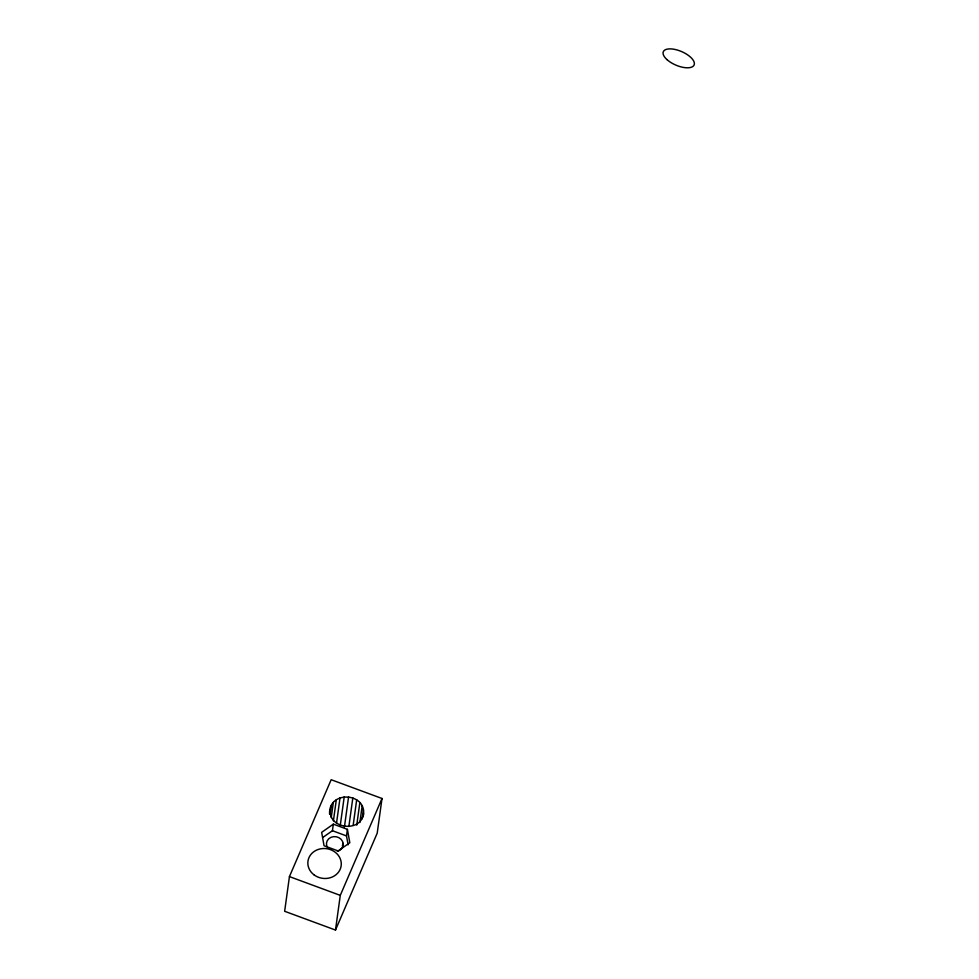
<?xml version="1.0" encoding="UTF-8"?>
<svg xmlns="http://www.w3.org/2000/svg" width="979" height="979" viewBox="0 0 979 979"><rect width="100%" height="100%" fill="white"/><g stroke="black" fill="none" stroke-linecap="round" stroke-linejoin="round"><path stroke-width="1.47" d="M289.441 876.597L284.644 911.278L335.491 930.05L377.209 833.166L382.006 798.485L331.171 779.712L289.441 876.597L340.276 895.369L335.491 930.05M329.605 814.185C328.014 789.429 368.814 792.647 363.111 816.657M330.204 813.414L331.245 805.876M331.232 817.575L333.325 802.486M333.398 820.843L336.323 799.733M323.082 837.265L332.432 830.718L333.337 824.159L347.41 829.348L349.809 842.735L338.122 850.935L324.049 845.734L321.663 832.346L333.337 824.159M336.495 823.412L340.043 797.775M340.264 825.432L344.229 796.771M344.424 826.949L348.597 796.784M342.466 846.113L342.883 843.103M348.096 844.84L346.505 835.919L347.41 829.348M348.879 826.46L352.844 797.812M353.15 825.407L356.686 799.77M356.735 825.162L359.868 802.547M359.868 822.531L362.157 805.95M362.157 818.774L363.405 809.731M363.527 813.647C361.031 833.007 328.21 828.993 330.241 809.657M340.276 895.369L382.006 798.485M332.432 830.718L346.505 835.919M327.757 847.924A8.383 7.477 7.9 0 1 330.975 837.339A8.383 7.477 7.9 0 1 342.564 841.463A8.383 7.477 7.9 0 1 337.327 851.326M666.919 59.56A16.765 7.355 23.3 0 0 693.548 65.85A16.765 7.355 23.3 0 0 675.669 49.599A16.765 7.355 23.3 0 0 666.919 59.56M313.843 874.712A16.765 14.966 7.9 0 0 341.047 866.501A16.765 14.966 7.9 0 0 318.775 849.27A16.765 14.966 7.9 0 0 313.843 874.712"/></g></svg>
